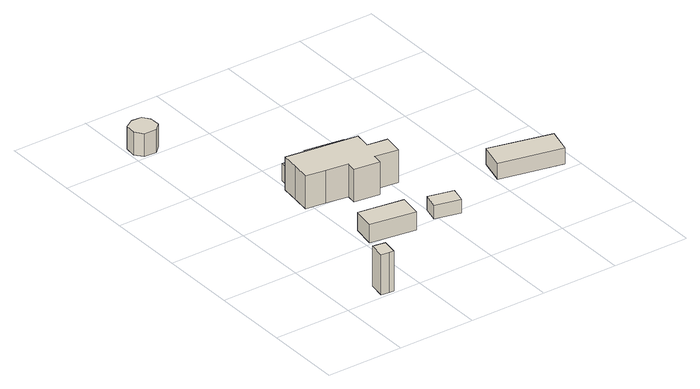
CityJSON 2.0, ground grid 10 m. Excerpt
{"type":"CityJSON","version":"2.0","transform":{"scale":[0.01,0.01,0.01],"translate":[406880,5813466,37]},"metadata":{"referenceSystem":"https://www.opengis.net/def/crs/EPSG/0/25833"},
"CityObjects":{
"building1":{"type":"Building","attributes":{"Gemeindeschluessel":"11000009","BezugspunktDach":"2200","function":"51009_1610","measuredHeight":5.29,"storeysAboveGround":0},"address":[{"country":"Germany","locality":"Berlin"}],"geometry":[{"type":"Solid","lod":"1","boundaries":[[[[0,1,2,3,4]],[[5,6,7,8,9]],[[5,9,4,3]],[[6,5,3,2]],[[7,6,2,1]],[[8,7,1,0]],[[9,8,0,4]]]]}]},
"building2":{"type":"Building","attributes":{"Gemeindeschluessel":"11000009","BezugspunktDach":"2200","function":"31001_2000","measuredHeight":3,"storeysAboveGround":1},"address":[{"country":"Germany","locality":"Berlin","thoroughfareNumber":"46 (4)","thoroughfareName":"Dahlwitzer Landstraße"}],"geometry":[{"type":"Solid","lod":"1","boundaries":[[[[10,11,12,13,14,15,16,17]],[[18,19,20,21,22,23,24,25]],[[18,25,17,16]],[[19,18,16,15]],[[20,19,15,14]],[[21,20,14,13]],[[22,21,13,12]],[[23,22,12,11]],[[24,23,11,10]],[[25,24,10,17]]]]}]},
"building3":{"type":"Building","attributes":{"Gemeindeschluessel":"11000009","BezugspunktDach":"2200","function":"31001_2000","measuredHeight":2.39,"storeysAboveGround":1},"address":[{"country":"Germany","locality":"Berlin","thoroughfareNumber":"46 (1)","thoroughfareName":"Dahlwitzer Landstraße"}],"geometry":[{"type":"Solid","lod":"1","boundaries":[[[[26,27,28,29]],[[30,31,32,33]],[[30,33,29,28]],[[31,30,28,27]],[[32,31,27,26]],[[33,32,26,29]]]]}]},
"building4":{"type":"Building","attributes":{"Gemeindeschluessel":"11000009","BezugspunktDach":"2200","function":"31001_1010","measuredHeight":6.15,"storeysAboveGround":1},"address":[{"country":"Germany","locality":"Berlin","thoroughfareNumber":"46 (2)","thoroughfareName":"Dahlwitzer Landstraße"}],"geometry":[{"type":"Solid","lod":"1","boundaries":[[[[34,35,36,37,38,39,40,41,42,43,44,45,46,47]],[[48,49,50,51,52,53,54,55,56,57,58,59,60,61]],[[48,61,47,46]],[[49,48,46,45]],[[50,49,45,44]],[[51,50,44,43]],[[52,51,43,42]],[[53,52,42,41]],[[54,53,41,40]],[[55,54,40,39]],[[56,55,39,38]],[[57,56,38,37]],[[58,57,37,36]],[[59,58,36,35]],[[60,59,35,34]],[[61,60,34,47]]]]}]},
"building5":{"type":"Building","attributes":{"Gemeindeschluessel":"11000009","BezugspunktDach":"2200","function":"51009_1610","measuredHeight":2.23,"storeysAboveGround":0},"address":[{"country":"Germany","locality":"Berlin"}],"geometry":[{"type":"Solid","lod":"1","boundaries":[[[[62,63,64,65,66,67]],[[68,69,70,71,72,73]],[[68,73,67,66]],[[69,68,66,65]],[[70,69,65,64]],[[71,70,64,63]],[[72,71,63,62]],[[73,72,62,67]]]]}]},
"building6":{"type":"Building","attributes":{"Gemeindeschluessel":"11000009","BezugspunktDach":"2200","function":"31001_2000","measuredHeight":1.81,"storeysAboveGround":1},"address":[{"country":"Germany","locality":"Berlin","thoroughfareNumber":"46 (5)","thoroughfareName":"Dahlwitzer Landstraße"}],"geometry":[{"type":"Solid","lod":"1","boundaries":[[[[74,75,76,77]],[[78,79,80,81]],[[78,81,77,76]],[[79,78,76,75]],[[80,79,75,74]],[[81,80,74,77]]]]}]},
"building7":{"type":"Building","attributes":{"Gemeindeschluessel":"11000009","BezugspunktDach":"2200","function":"31001_2000","measuredHeight":2.11,"storeysAboveGround":1},"address":[{"country":"Germany","locality":"Berlin","thoroughfareNumber":"46 (6)","thoroughfareName":"Dahlwitzer Landstraße"}],"geometry":[{"type":"Solid","lod":"1","boundaries":[[[[82,83,84,85]],[[86,87,88,89]],[[86,89,85,84]],[[87,86,84,83]],[[88,87,83,82]],[[89,88,82,85]]]]}]}
},
"vertices":[
[589,10,633],[645,2,633],[674,206,633],[512,233,633],[479,22,633],[512,233,104],[674,206,104],[645,2,104],[589,10,104],[479,22,104],
[98,4013,397],[260,4009,397],[351,4094,397],[349,4231,397],[283,4324,397],[152,4332,397],[35,4261,397],[19,4119,397],[35,4261,97],[152,4332,97],[283,4324,97],[349,4231,97],[351,4094,97],[260,4009,97],[98,4013,97],[19,4119,97],
[1637,925,337],[1680,1219,337],[1094,1308,337],[1047,1014,337],[1094,1308,97],[1680,1219,97],[1637,925,97],[1047,1014,97],
[1164,2006,521],[1452,1966,521],[1434,1838,521],[1765,1792,521],[1783,1921,521],[2087,1878,521],[2122,2116,521],[2125,2137,521],[1864,2176,521],[1893,2389,521],[1028,2502,521],[962,2511,521],[934,2277,521],[906,2042,521],[934,2277,87],[962,2511,87],[1028,2502,87],[1893,2389,87],[1864,2176,87],[2125,2137,87],[2122,2116,87],[2087,1878,87],[1783,1921,87],[1765,1792,87],[1434,1838,87],[1452,1966,87],[1164,2006,87],[906,2042,87],
[1893,2389,305],[1934,2708,305],[1429,2786,305],[1410,2654,305],[1057,2702,305],[1028,2502,305],[1057,2702,82],[1410,2654,82],[1429,2786,82],[1934,2708,82],[1893,2389,82],[1028,2502,82],
[2262,916,280],[2310,1118,280],[1982,1197,280],[1933,994,280],[1982,1197,99],[2310,1118,99],[2262,916,99],[1933,994,99],
[3848,1106,290],[3929,1428,290],[3124,1624,290],[3038,1285,290],[3124,1624,80],[3929,1428,80],[3848,1106,80],[3038,1285,80]
]}
